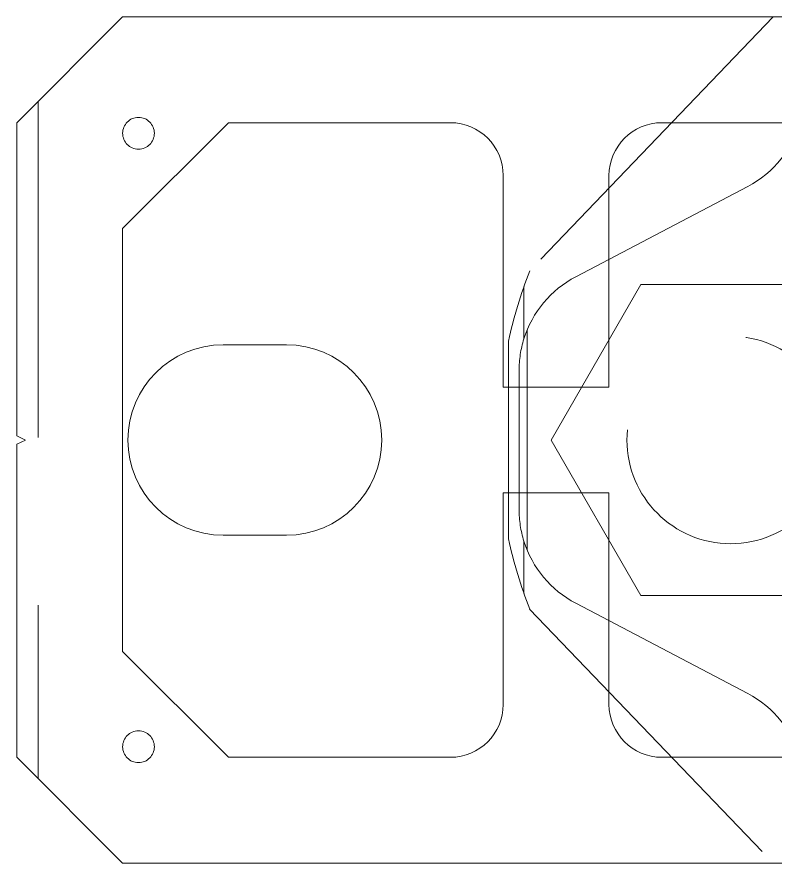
# Model space of a CAD drawing. Header units: millimetres. Extents: x -654804 to -654016, y 0 to 722.
# Drawn here: x -654612.5 to -654540.8, y 626.8 to 706.8 of the extents above; entities that cross this region are included whole.
import ezdxf

# ---------------------------------------------------------------- set-up
doc = ezdxf.new("R2010")
doc.units = ezdxf.units.MM
doc.linetypes.add('HIDDEN', pattern=[9.525, 6.35, -3.175])
doc.layers.add('OCULTO', color=3, linetype='HIDDEN', lineweight=5)
doc.layers.add('Visível (ISO)', color=7, linetype='Continuous', lineweight=9)

msp = doc.modelspace()

# ---------------------------------------------------------------- linework, layer by layer
at = {"layer": 'OCULTO', "ltscale": 5}
for p, q in [((-654540.954, 706.753), (-654563.977, 682.753)), ((-654610.475, 698.753), (-654610.475, 634.753)), ((-654543.354, 690.718), (-654559.62, 682.185)), ((-654564.522, 681.272), (-654564.522, 676.305)), ((-654553.459, 681.457), (-654561.948, 666.753)), ((-654536.481, 681.457), (-654553.459, 681.457)), ((-654564.229, 677.12), (-654564.229, 656.387)), ((-654565.975, 676.102), (-654565.975, 657.405)), ((-654564.975, 660.177), (-654564.975, 673.33)), ((-654561.948, 666.753), (-654553.459, 652.05)), ((-654564.522, 657.202), (-654564.522, 652.235)), ((-654553.459, 652.05), (-654536.481, 652.05)), ((-654559.62, 651.322), (-654543.354, 642.789)), ((-654563.977, 650.753), (-654540.954, 626.753))]:
    msp.add_line(p, q, dxfattribs=at)
for centre, radius in [((-654600.975, 695.753), 1.5), ((-654544.97, 666.753), 9.802), ((-654600.975, 637.753), 1.5)]:
    msp.add_circle(centre, radius, dxfattribs=at)
for centre, radius, start, end in [((-654548, 699.574), 10, 297.68106, 345), ((-654522.776, 666.753), 44.198, 158.77653, 167.78881), ((-654554.975, 673.33), 10, 117.68106, 162.69399), ((-654554.975, 673.33), 10, 162.69399, 180), ((-654554.975, 660.177), 10, 180, 197.30601), ((-654522.776, 666.753), 44.198, 192.21119, 201.22347), ((-654554.975, 660.177), 10, 197.30601, 242.31894), ((-654548, 633.933), 10, 15, 62.31894)]:
    msp.add_arc(centre, radius, start, end, dxfattribs=at)
at = {"layer": 'Visível (ISO)'}
for p, q in [((-654602.475, 706.753), (-654612.475, 696.753)), ((-654602.475, 706.753), (-654475.375, 706.753)), ((-654612.475, 696.753), (-654612.475, 667.153)), ((-654602.475, 686.753), (-654592.475, 696.753)), ((-654592.475, 696.753), (-654571.475, 696.753)), ((-654551.475, 696.753), (-654479.975, 696.753)), ((-654566.475, 691.753), (-654566.475, 671.753)), ((-654556.475, 671.753), (-654556.475, 691.753)), ((-654602.475, 646.753), (-654602.475, 686.753)), ((-654586.975, 675.753), (-654592.975, 675.753)), ((-654566.475, 671.753), (-654556.475, 671.753)), ((-654612.475, 667.153), (-654611.675, 666.753)), ((-654611.675, 666.753), (-654612.475, 666.353)), ((-654612.475, 666.353), (-654612.475, 636.753)), ((-654556.475, 661.753), (-654566.475, 661.753)), ((-654566.475, 661.753), (-654566.475, 641.753)), ((-654556.475, 641.753), (-654556.475, 661.753)), ((-654592.975, 657.753), (-654586.975, 657.753)), ((-654592.475, 636.753), (-654602.475, 646.753)), ((-654612.475, 636.753), (-654602.475, 626.753)), ((-654571.475, 636.753), (-654592.475, 636.753)), ((-654479.975, 636.753), (-654551.475, 636.753)), ((-654602.475, 626.753), (-654475.375, 626.753))]:
    msp.add_line(p, q, dxfattribs=at)
for centre, radius, start, end in [((-654571.475, 691.753), 5, 0, 90), ((-654551.475, 691.753), 5, 90, 180), ((-654592.975, 666.753), 9, 90, 270), ((-654586.975, 666.753), 9, 270, 90), ((-654571.475, 641.753), 5, 270, 0), ((-654551.475, 641.753), 5, 180, 270)]:
    msp.add_arc(centre, radius, start, end, dxfattribs=at)

doc.saveas('drawing.dxf')
